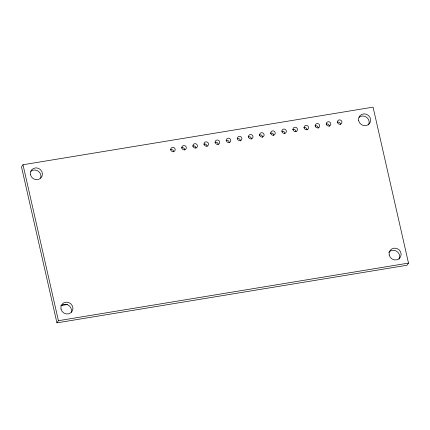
<?xml version="1.0" encoding="UTF-8"?>
<svg xmlns="http://www.w3.org/2000/svg" width="430" height="430" viewBox="0 0 430 430"><rect width="100%" height="100%" fill="white"/><g stroke="black" fill="none" stroke-linecap="round" stroke-linejoin="round"><path stroke-width="0.64" d="M22.994 164.754L21.5 166.91L56.932 322.855L407.006 265.245L408.5 263.09L373.068 107.145L22.994 164.754L58.421 320.699L56.932 322.855M60.743 305.59L67.37 304.499M58.421 320.699L408.5 263.09M214.892 142.351A2.284 2.15 34.7 0 1 218.177 144.561M326.042 124.06A2.284 2.15 34.7 0 1 329.326 126.269M30.793 171.36A6.17 5.81 34.7 0 1 38.136 171.113A6.17 5.81 34.7 0 1 40.683 178.02M337.158 122.227A2.284 2.15 34.7 0 1 340.442 124.442M388.79 252.362A6.17 5.81 34.7 0 1 396.847 251.394A6.17 5.81 34.7 0 1 398.986 259.231M170.43 149.667A2.284 2.15 34.7 0 1 173.715 151.876M61.307 305.644A6.17 5.81 34.7 0 1 68.65 305.402A6.17 5.81 34.7 0 1 71.192 312.309M358.996 117.352A6.17 5.81 34.7 0 1 366.769 117.428A6.17 5.81 34.7 0 1 368.478 124.942M303.811 127.715A2.284 2.15 34.7 0 1 307.095 129.93M181.546 147.839A2.284 2.15 34.7 0 1 184.83 150.049M192.661 146.006A2.284 2.15 34.7 0 1 195.946 148.221M270.47 133.203A2.284 2.15 34.7 0 1 273.749 135.418M248.239 136.864A2.284 2.15 34.7 0 1 251.518 139.073M314.927 125.888A2.284 2.15 34.7 0 1 318.211 128.102M237.124 138.691A2.284 2.15 34.7 0 1 240.408 140.906M292.696 129.548A2.284 2.15 34.7 0 1 295.98 131.757M259.354 135.036A2.284 2.15 34.7 0 1 262.633 137.245M203.777 144.179A2.284 2.15 34.7 0 1 207.061 146.393M226.008 140.519A2.284 2.15 34.7 0 1 229.292 142.733M282.134 131.209A2.284 2.15 34.7 0 1 284.864 133.585M326.386 124.265A2.284 2.15 34.7 0 0 330.095 125.598A2.284 2.15 34.7 0 0 329.246 121.851A2.284 2.15 34.7 0 0 326.386 124.265M170.78 149.871A2.284 2.15 34.7 0 0 174.489 151.209A2.284 2.15 34.7 0 0 173.634 147.458A2.284 2.15 34.7 0 0 170.78 149.871M259.699 135.24A2.284 2.15 34.7 0 0 263.407 136.573A2.284 2.15 34.7 0 0 262.553 132.822A2.284 2.15 34.7 0 0 259.699 135.24M293.045 129.752A2.284 2.15 34.7 0 0 296.754 131.085A2.284 2.15 34.7 0 0 295.899 127.334A2.284 2.15 34.7 0 0 293.045 129.752M358.685 120.749A6.17 5.81 34.7 0 0 368.693 124.356A6.17 5.81 34.7 0 0 366.392 114.224A6.17 5.81 34.7 0 0 358.685 120.749M389.193 255.033A6.17 5.81 34.7 0 0 399.207 258.64A6.17 5.81 34.7 0 0 396.901 248.513A6.17 5.81 34.7 0 0 389.193 255.033M337.502 122.437A2.284 2.15 34.7 0 0 341.21 123.77A2.284 2.15 34.7 0 0 340.361 120.018A2.284 2.15 34.7 0 0 337.502 122.437M30.487 174.757A6.17 5.81 34.7 0 0 40.495 178.364A6.17 5.81 34.7 0 0 38.195 168.232A6.17 5.81 34.7 0 0 30.487 174.757M60.995 309.041A6.17 5.81 34.7 0 0 71.004 312.648A6.17 5.81 34.7 0 0 68.703 302.521A6.17 5.81 34.7 0 0 60.995 309.041M237.468 138.895A2.284 2.15 34.7 0 0 241.176 140.234A2.284 2.15 34.7 0 0 240.327 136.482A2.284 2.15 34.7 0 0 237.468 138.895M281.929 131.58A2.284 2.15 34.7 0 0 285.638 132.918A2.284 2.15 34.7 0 0 284.784 129.167A2.284 2.15 34.7 0 0 281.929 131.58M270.814 133.407A2.284 2.15 34.7 0 0 274.523 134.746A2.284 2.15 34.7 0 0 273.668 130.994A2.284 2.15 34.7 0 0 270.814 133.407M315.276 126.092A2.284 2.15 34.7 0 0 318.979 127.43A2.284 2.15 34.7 0 0 318.13 123.679A2.284 2.15 34.7 0 0 315.276 126.092M304.161 127.925A2.284 2.15 34.7 0 0 307.869 129.258A2.284 2.15 34.7 0 0 307.015 125.506A2.284 2.15 34.7 0 0 304.161 127.925M248.583 137.068A2.284 2.15 34.7 0 0 252.292 138.406A2.284 2.15 34.7 0 0 251.437 134.655A2.284 2.15 34.7 0 0 248.583 137.068M226.352 140.728A2.284 2.15 34.7 0 0 230.061 142.061A2.284 2.15 34.7 0 0 229.212 138.309A2.284 2.15 34.7 0 0 226.352 140.728M215.236 142.556A2.284 2.15 34.7 0 0 218.945 143.889A2.284 2.15 34.7 0 0 218.096 140.142A2.284 2.15 34.7 0 0 215.236 142.556M204.126 144.383A2.284 2.15 34.7 0 0 207.83 145.722A2.284 2.15 34.7 0 0 206.98 141.97A2.284 2.15 34.7 0 0 204.126 144.383M193.011 146.216A2.284 2.15 34.7 0 0 196.714 147.549A2.284 2.15 34.7 0 0 195.865 143.797A2.284 2.15 34.7 0 0 193.011 146.216M181.895 148.044A2.284 2.15 34.7 0 0 185.604 149.377A2.284 2.15 34.7 0 0 184.75 145.625A2.284 2.15 34.7 0 0 181.895 148.044"/></g></svg>
